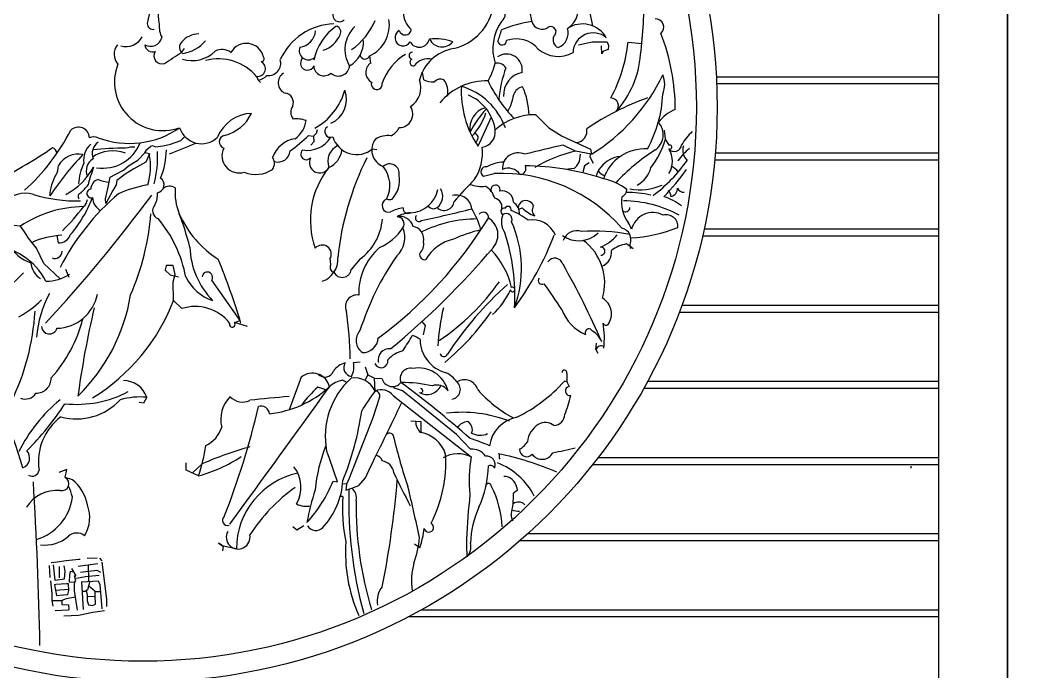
# Model space of a CAD drawing. Header units: metres. Extents: x -470123 to 52933, y -102805 to 420251.
# Drawn here: x 291 to 1765, y 762 to 1703 of the extents above; entities that cross this region are included whole.
import ezdxf

# ---------------------------------------------------------------- set-up
doc = ezdxf.new("R2010")
doc.units = ezdxf.units.M
for name, color, linetype in [('3', 3, 'Continuous'), ('4', 4, 'Continuous'), ('7', 7, 'Continuous'), ('BH', 3, 'Continuous')]:
    doc.layers.add(name, color=color, linetype=linetype)

msp = doc.modelspace()

# ---------------------------------------------------------------- linework, layer by layer
at = {"layer": '3'}
for p, q in [((1617.51, 1621.31), (1296.35, 1621.31)), ((1617.51, 1611.31), (1296.82, 1611.31)), ((1617.51, 1511.31), (1294.88, 1511.31)), ((1617.51, 1501.31), (1294.02, 1501.31)), ((1617.51, 1401.31), (1278.61, 1401.31)), ((1617.51, 1391.31), (1276.38, 1391.31)), ((1617.51, 1291.31), (1246.64, 1291.31)), ((1617.51, 1281.31), (1242.89, 1281.31)), ((1617.51, 1181.31), (1196.88, 1181.31)), ((1617.51, 1171.31), (1191.36, 1171.31)), ((1617.51, 1071.31), (1125.34, 1071.31)), ((1617.51, 1061.31), (1117.52, 1061.31)), ((1577.51, 1059.31), (1577.51, 1056.31)), ((1617.51, 961.31), (1023.65, 961.31)), ((1617.51, 951.31), (1012.36, 951.31)), ((1617.51, 841.31), (850.94, 841.31)), ((1617.51, 851.31), (869.55, 851.31))]:
    msp.add_line(p, q, dxfattribs=at)
at = {"layer": '4'}
msp.add_line((1717.51, 2827.44), (1717.51, 627.44), dxfattribs=at)
at = {"layer": '7'}
msp.add_lwpolyline([(1717.51, 2577.44), (1617.51, 2577.44), (1617.51, 627.44), (1717.51, 627.44)], close=True, dxfattribs=at)
for radius in [830, 800.02]:
    msp.add_circle((467.51, 1577.44), radius, dxfattribs=at)
at = {"layer": 'BH'}
for p, q in [((1188.68, 1669.93), (1190.95, 1698.87)), ((1096.98, 1667.98), (1116.98, 1672.12)), ((1116.98, 1672.12), (1138.68, 1672.37)), ((1138.68, 1672.37), (1140.63, 1667.01)), ((1140.63, 1667.01), (1140.14, 1661.16)), ((1168.89, 1671.82), (1188.68, 1669.93)), ((523.16, 1656.91), (527.92, 1662.69)), ((796.86, 1641.54), (795.48, 1651.91)), ((1131.12, 1654.58), (1130.39, 1666.27)), ((1133.07, 1658.23), (1131.12, 1654.58)), ((1136.97, 1659.94), (1133.07, 1658.23)), ((1140.14, 1661.16), (1136.97, 1659.94)), ((1035.51, 1566.85), (1054.55, 1547.82)), ((522.53, 1529.82), (528.27, 1535.28)), ((706.97, 1537.02), (714.34, 1535.85)), ((714.34, 1535.85), (718.6, 1540.11)), ((714.34, 1535.85), (714.79, 1527.79)), ((718.6, 1540.11), (720.17, 1545.71)), ((1054.55, 1547.82), (1073.6, 1536.11)), ((1073.6, 1536.11), (1114.62, 1517.08)), ((1222.74, 1531.31), (1221.67, 1544.64)), ((473.44, 1516.84), (479.12, 1521.3)), ((479.12, 1521.3), (481.55, 1522.52)), ((481.55, 1522.52), (485.61, 1520.49)), ((485.61, 1520.49), (496.97, 1521.71)), ((496.97, 1521.71), (507.52, 1524.55)), ((507.52, 1524.55), (522.53, 1529.82)), ((714.79, 1527.79), (710.09, 1522.86)), ((1092.64, 1514.15), (1075.06, 1522.93)), ((1228.07, 1522.78), (1222.74, 1531.31)), ((460.45, 1501.03), (470.19, 1511.98)), ((470.19, 1511.98), (473.44, 1516.84)), ((476.88, 1510.16), (470.19, 1511.98)), ((476.88, 1510.16), (471.81, 1498.19)), ((799.63, 1517.77), (805.85, 1516.39)), ((1116.08, 1509.76), (1092.64, 1514.15)), ((1098.51, 1499.2), (1100.12, 1509.77)), ((1113.92, 1505.4), (1114.78, 1510)), ((1118.75, 1496.21), (1113.92, 1505.4)), ((1114.62, 1517.08), (1116.08, 1509.76)), ((439.76, 1486.84), (446.66, 1492.92)), ((446.66, 1492.92), (460.45, 1501.03)), ((471.81, 1498.19), (454.37, 1488.46)), ((1077.41, 1487.99), (1091.38, 1489.78)), ((1091.38, 1489.78), (1094.83, 1492.99)), ((1094.83, 1492.99), (1098.51, 1499.2)), ((1105.87, 1492.99), (1104.03, 1485.87)), ((1112.77, 1497.13), (1105.87, 1492.99)), ((417.45, 1462.11), (420.29, 1476.71)), ((420.29, 1476.71), (428.4, 1480.76)), ((428.4, 1480.76), (439.76, 1486.84)), ((441.79, 1480.76), (430.02, 1471.84)), ((454.37, 1488.46), (441.79, 1480.76)), ((1104.03, 1485.87), (1103.32, 1482.83)), ((413.39, 1445.49), (417.45, 1462.11)), ((428.81, 1465.76), (424.34, 1457.24)), ((430.02, 1471.84), (428.81, 1465.76)), ((413.8, 1438.59), (413.39, 1445.49)), ((424.34, 1457.24), (413.8, 1438.59)), ((290.56, 1405.94), (275.32, 1407.11)), ((296.42, 1397.74), (290.56, 1405.94)), ((302.28, 1388.37), (296.42, 1397.74)), ((314, 1374.32), (302.28, 1388.37)), ((324.54, 1352.07), (314, 1374.32)), ((781.5, 1358.55), (768.84, 1343.09)), ((347.98, 1329.82), (324.54, 1352.07)), ((361.11, 1331.76), (356.08, 1343.26)), ((501.29, 1349), (499.85, 1342.54)), ((499.85, 1342.54), (507.04, 1335.35)), ((511.36, 1349), (501.29, 1349)), ((514.23, 1336.07), (511.36, 1349)), ((507.04, 1335.35), (519.26, 1332.48)), ((511.36, 1325.3), (514.23, 1336.07)), ((608.14, 1269.38), (567.08, 1327.75)), ((512, 1298.47), (511.36, 1325.3)), ((523.72, 1286.76), (512, 1298.47)), ((599.89, 1266.85), (608.14, 1269.38)), ((618.64, 1261), (599.89, 1266.85)), ((876.08, 1262.6), (871.11, 1268.03)), ((873.18, 1248.85), (876.08, 1262.6)), ((1122.33, 1227.77), (1123.02, 1236.65)), ((1122.33, 1227.77), (1125.07, 1222.3)), ((772.14, 1209.12), (781.42, 1209.74)), ((788.73, 1202.62), (792.79, 1191.12)), ((696.46, 1187.84), (678.94, 1140.71)), ((788.87, 1182.81), (792.79, 1191.12)), ((792.79, 1191.12), (802.27, 1186.38)), ((803.07, 1167.72), (802.27, 1186.38)), ((802.27, 1186.38), (813.09, 1185.84)), ((1080.24, 1180.79), (1076.76, 1181.94)), ((1080.24, 1192.94), (1080.24, 1180.79)), ((1080.24, 1180.79), (1083.71, 1174.42)), ((842.73, 1168.05), (829.99, 1172.1)), ((859.53, 1154.74), (842.73, 1168.05)), ((468.43, 1150.36), (461.96, 1151.17)), ((473.34, 1158.69), (468.43, 1150.36)), ((809.25, 1157.21), (799.97, 1128.78)), ((829.66, 1160.92), (942.22, 1072.54)), ((920.94, 1104.95), (859.53, 1154.74)), ((799.97, 1128.78), (777.09, 1071.3)), ((855.02, 1124.45), (869.24, 1123.83)), ((869.24, 1123.83), (869.24, 1107.77)), ((941.21, 1083.54), (920.94, 1104.95)), ((530.23, 1053.54), (530.23, 1064.14)), ((553.25, 1062.48), (539.15, 1049.34)), ((777.09, 1071.3), (765.34, 1040.4)), ((357.51, 1054.13), (346.18, 1050.09)), ((355.08, 1042.81), (357.51, 1054.13)), ((548.06, 1045.15), (530.23, 1053.54)), ((789.46, 1042.25), (796.88, 1058.94)), ((365.6, 1039.57), (355.08, 1042.81)), ((742.46, 1037.31), (748.64, 1036.69)), ((761.63, 1032.98), (756.28, 1033.54)), ((761.63, 1032.98), (761.01, 1024.33)), ((765.34, 1040.4), (761.63, 1032.98)), ((779.56, 1031.13), (789.46, 1042.25)), ((761.01, 1024.33), (769.67, 1027.42)), ((769.67, 1027.42), (779.56, 1031.13)), ((1008.41, 1024.22), (1003.19, 1020.17)), ((1007.83, 1028.27), (1008.41, 1024.22)), ((756.69, 1015.5), (752.79, 1015.27)), ((689.99, 966.65), (684.19, 971.72)), ((700.12, 973.16), (689.99, 966.65)), ((577.04, 947.78), (583.55, 943.44)), ((583.55, 943.44), (577.04, 947.78)), ((868.01, 941.34), (859.97, 946.28)), ((583.55, 943.44), (582.83, 936.93)), ((602.64, 939.69), (583.55, 943.44)), ((332.3, 915.77), (333.08, 898.28)), ((335.14, 919.89), (343.89, 921.17)), ((337.71, 916.8), (340.29, 894.68)), ((343.89, 921.17), (356.76, 922.72)), ((355.22, 907.28), (353.67, 915)), ((356.76, 922.72), (374.78, 925.03)), ((374.01, 914.74), (402.58, 918.34)), ((374.78, 925.03), (376.84, 924.77)), ((386.88, 926.32), (401.3, 926.83)), ((388.3, 916.54), (388.94, 893.39)), ((404.64, 926.06), (407.99, 922.2)), ((407.99, 920.4), (414.94, 867.15)), ((346.46, 914.23), (346.72, 897.76)), ((354.19, 896.22), (355.22, 907.28)), ((361.65, 901.88), (361.14, 891.85)), ((362.42, 906.77), (361.65, 901.88)), ((367.57, 906.12), (362.42, 906.77)), ((364.48, 911.4), (370.66, 900.85)), ((368.86, 900.59), (370.66, 900.85)), ((370.66, 894.16), (368.86, 900.59)), ((371.44, 897.51), (384.82, 899.56)), ((377.61, 905.99), (400.78, 908.82)), ((384.82, 899.56), (404.13, 901.62)), ((400.78, 908.82), (406.19, 905.99)), ((333.85, 893.65), (335.91, 875.38)), ((341.57, 888.24), (339.77, 887.73)), ((339.77, 887.73), (342.6, 872.29)), ((340.29, 894.68), (354.19, 896.22)), ((357.02, 889.27), (341.57, 888.24)), ((359.85, 889.27), (357.02, 889.27)), ((360.62, 879.75), (359.85, 889.27)), ((361.14, 891.85), (368.6, 891.59)), ((368.6, 891.59), (370.66, 894.16)), ((368.86, 887.99), (368.98, 891.58)), ((368.86, 879.75), (368.86, 887.99)), ((378.9, 892.1), (402.84, 893.65)), ((378.9, 892.1), (381.48, 852.23)), ((390.87, 892.87), (387.4, 880.53)), ((391.77, 884.13), (389.13, 886.7)), ((402.84, 893.65), (405.42, 888.24)), ((405.42, 888.24), (407.99, 853.26)), ((335.91, 875.38), (335.91, 865.35)), ((341.19, 880.01), (360.47, 881.58)), ((342.6, 872.29), (352.64, 873.07)), ((352.64, 873.07), (359.08, 873.84)), ((359.08, 873.84), (360.62, 879.75)), ((370.15, 869.98), (368.86, 879.75)), ((384.05, 878.21), (379.82, 877.94)), ((387.4, 880.53), (384.05, 878.21)), ((385.72, 879.37), (387.14, 873.32)), ((387.14, 873.32), (387.14, 864.58)), ((388.43, 870.75), (398.8, 871.16)), ((398.72, 877.95), (391.77, 884.13)), ((398.72, 877.95), (402.07, 877.95)), ((398.72, 873.07), (398.72, 877.95)), ((399.24, 859.95), (398.72, 873.07)), ((402.07, 877.95), (406.15, 878.25)), ((335.91, 865.35), (350.58, 865.09)), ((335.91, 865.35), (337.45, 856.86)), ((350.58, 865.09), (350.33, 859.43)), ((350.33, 859.43), (359.85, 858.92)), ((356.76, 867.66), (350.58, 865.09)), ((350.58, 865.09), (350.58, 865.09)), ((370.15, 869.98), (356.76, 867.66)), ((359.85, 858.92), (360.37, 852.23)), ((373.24, 851.2), (370.15, 869.98)), ((387.14, 864.58), (388.94, 858.66)), ((388.94, 858.66), (394.6, 857.89)), ((394.6, 857.89), (399.24, 859.95)), ((414.94, 867.15), (415.2, 856.6)), ((359.34, 851.2), (340.54, 850.17)), ((353.41, 842.97), (374.52, 843.74)), ((360.37, 852.23), (359.34, 851.2)), ((374.52, 843.74), (395.38, 848.11)), ((395.38, 848.11), (411.85, 850.43))]:
    msp.add_line(p, q, dxfattribs=at)
for centre, radius, start, end in [((-208594.93, 158722.78), 261527.73, 323.11, 323.11), ((545.35, 1689.72), 72.04, 130.41, 172.97), ((555.33, 1711.26), 65.74, 149.57, 192.04), ((878.35, 1715.89), 34.51, 135.27, 228.48), ((324.78, 1752.21), 867.81, 353.48, 359.47), ((936.1, 1688.68), 94.69, 7.89, 27.93), ((1064.53, 1719.13), 32.26, 300.9, 30.38), ((1572.3, 1808.24), 468.51, 189.24, 193.96), ((751.65, 1710.54), 9.43, 159.28, 316.2), ((898.33, 1737.43), 77.32, 283.64, 350.91), ((979.43, 1711.61), 11.84, 302.9, 62.83), ((482.31, 1698.62), 8.46, 180.58, 282.14), ((527.83, 1695.31), 36.86, 176.52, 207.68), ((747.18, 1609.03), 89.28, 92.31, 155.27), ((715.85, 1738.48), 94.14, 304.5, 337.91), ((774.44, 1696.55), 49.35, 295.23, 9.22), ((1042.02, 1662.21), 68.64, 144.9, 197.74), ((1057.73, 1516.77), 186.99, 98.56, 112.6), ((1044.34, 1705.26), 14.88, 193.93, 307.74), ((1102.98, 1658.22), 39.78, 30.05, 123.37), ((1208.57, 1693.38), 11.84, 310.23, 93.4), ((548.46, 1651.47), 32.16, 90.4, 140.26), ((690.83, 1690.72), 26.61, 277.83, 353.84), ((794.43, 1628.08), 81.82, 125.39, 167.57), ((716.72, 1697.26), 38.84, 287.44, 337.4), ((745.15, 1686.48), 8.51, 330.83, 77.13), ((804.33, 1661.16), 44.75, 132.63, 212.08), ((843.74, 1678.02), 11.77, 118.01, 329.1), ((846.68, 1690.96), 8.85, 196.78, 354.09), ((795.11, 1740.06), 197.36, 340.14, 345.13), ((1056.96, 1686.48), 7.84, 306.65, 116.6), ((1060.1, 1684.54), 22.1, 290.34, 18.21), ((1118.52, 1655.81), 29.25, 49.77, 178.35), ((932.71, 1573.54), 304.39, 0.17, 21.35), ((446.94, 1654.28), 21.04, 140.33, 222.54), ((442.81, 1692.68), 27.33, 254.68, 331.07), ((478.51, 1683.13), 17.39, 241.73, 343.48), ((481.84, 1669.19), 11.65, 186.79, 288.31), ((531.17, 1664.18), 10.82, 133.47, 235.34), ((518.27, 1705.76), 50.92, 277.62, 321.11), ((617.13, 1644.45), 25.48, 13.8, 151.13), ((745.38, 1672.73), 41.12, 300.77, 1.83), ((866.97, 1679.76), 15.27, 210.64, 346.08), ((890.84, 1609.93), 66.77, 68.32, 97.79), ((900, 1685.09), 20.31, 206.34, 319.77), ((986.87, 1673.72), 6.17, 186.48, 3.04), ((1007.01, 1633.91), 42.5, 40.95, 109.2), ((1072.45, 1674.91), 12.04, 153.98, 247.16), ((953.18, 1694.57), 216.9, 331.52, 353.98), ((495.13, 1651.82), 11.52, 146.75, 287.76), ((-168.86, 2686.06), 1240.17, 302.56, 303.92), ((538.77, 1691.73), 46.75, 252.78, 315.27), ((581.74, 1639.47), 21.68, 52.88, 116.74), ((706.93, 1659.52), 13.38, 158.8, 309), ((788.62, 1654.54), 7.34, 192.25, 339.07), ((886.26, 1587.61), 76.93, 120.36, 161.12), ((857.45, 1652.21), 5.25, 94.27, 258.09), ((926.67, 1601.92), 61.21, 99.51, 165.4), ((993.41, 1631.94), 22.55, 349.55, 125.72), ((1067.88, 1695.3), 44.19, 229.38, 298.98), ((1048.16, 1664.81), 139.27, 317.93, 355.44), ((496.61, 1614.01), 70.18, 158.22, 290.07), ((577.04, 1576.16), 71.39, 39.42, 105.34), ((633.26, 1633.47), 11.38, 261.49, 63.09), ((638.76, 1647.77), 4.16, 265.23, 41.6), ((648.85, 1641.38), 17.95, 263.17, 16.16), ((705.3, 1641.02), 9.91, 129.15, 338.52), ((729.35, 1637.91), 14.84, 182, 312.79), ((750.36, 1638.88), 16.13, 227.36, 354.69), ((805.94, 1628.13), 16.2, 124.11, 241.61), ((858.7, 1642.45), 5.18, 116.76, 282.58), ((879.55, 1623.88), 23.91, 75.96, 145.59), ((894.81, 1659.22), 83.77, 328.72, 347.65), ((978.96, 1624.84), 16.62, 36.58, 98.01), ((630.8, 1638.46), 21.8, 279.44, 316.9), ((679.51, 1613.04), 16.4, 121.52, 246.65), ((803.81, 1608.67), 70.39, 7.08, 16.16), ((1162.92, 1572.09), 181.75, 159.84, 174.76), ((1022.05, 1595.25), 33.24, 101.21, 183.2), ((973.42, 1741.22), 271.9, 301.65, 334.58), ((1185.64, 1610.61), 36.15, 337.36, 22.64), ((649.47, 1627.03), 18.15, 197.76, 229.66), ((805.67, 1611.11), 7.92, 159.48, 10.14), ((836.54, 1606.24), 32.83, 302.72, 19.77), ((885.08, 1636.9), 22.65, 239.73, 279.67), ((897.84, 1605.79), 12.54, 67.07, 135.53), ((964.22, 1528.22), 87.53, 88.57, 140.41), ((875.39, 1598.5), 33.2, 351.92, 34.58), ((1068.22, 1600.39), 140.49, 176.95, 214.18), ((900.35, 1515.12), 96.76, 19.7, 73.44), ((1150.79, 1703.61), 204.27, 205.49, 224.11), ((671.5, 1584.47), 13.6, 337.71, 83.63), ((673.5, 1626.06), 89.27, 298.37, 344.45), ((723.96, 1589), 37.89, 294.11, 20.27), ((913.14, 1535.68), 64.43, 8.22, 67.3), ((932.7, 1607.37), 71.73, 330.12, 350.86), ((1019.15, 1591), 16.4, 99.47, 162.32), ((919.86, 1563.52), 105.99, 1.59, 24.32), ((1042.74, 1603.43), 176.39, 330.81, 357.81), ((696.56, 1570.43), 15.32, 144.55, 219.7), ((838.15, 1567.69), 19.49, 270.67, 34.1), ((1337.92, 1204.32), 411.78, 110.05, 123.77), ((1143.28, 1579.58), 11.56, 315.64, 87.27), ((626.52, 1513.75), 55.13, 92.12, 158.15), ((571.43, 1593.96), 58.7, 284.11, 334.66), ((970.96, 1547.08), 30.93, 105.54, 189.49), ((1062.68, 1479.91), 137.08, 136, 153.08), ((886.73, 1592.54), 79.85, 315.09, 343.34), ((-2683.93, 3195.14), 4002.64, 335.28, 335.95), ((1034.04, 1481.59), 85.27, 89.02, 132.07), ((1258.86, 1520.44), 58.22, 111.95, 142.69), ((374.26, 1532.96), 15.92, 2.25, 134.1), ((688.92, 1515.67), 45.16, 71.36, 95.27), ((667.02, 1562.52), 36.57, 303.96, 353.63), ((738.56, 1542.41), 8.2, 118.96, 296.36), ((1193.75, 1537.82), 25.97, 302.91, 43.61), ((96.32, 1681.01), 299.8, 311.86, 332.89), ((396.61, 1516.58), 18.19, 69.24, 110.76), ((448.11, 1652.44), 127.11, 249.24, 304.82), ((552.32, 1558.15), 33.18, 197.64, 313.97), ((587.75, 1527.5), 9.75, 101.92, 249.6), ((574.75, 1667.02), 185.42, 304.68, 315.48), ((705.33, 1555.07), 39.72, 260.14, 328.35), ((776.45, 1544.83), 35.62, 195.91, 310.59), ((822.11, 1501.38), 35.35, 82.69, 121.25), ((810.02, 1564.81), 32.86, 300.32, 329.64), ((940.73, 1527.47), 14.06, 34.84, 63.82), ((942.54, 1534.72), 9.76, 307.29, 4.6), ((954.4, 1542.38), 22.64, 278.79, 6.36), ((1092.8, 1543.14), 16.6, 274.52, 12.1), ((1312.89, 1485.4), 76.7, 131.88, 150.37), ((-102.69, 2166.52), 782.47, 297.53, 304.19), ((334.53, 1510.7), 8.89, 3.31, 74.05), ((411.7, 1501.42), 29.89, 130.5, 188.55), ((414.53, 1510.34), 20.34, 125.08, 200.96), ((409.5, 1547.91), 58.33, 261.33, 338.24), ((454.57, 1475.73), 44.38, 88.17, 105.65), ((303.14, 2061.35), 587.14, 290.23, 294.24), ((694.36, 1490.76), 42, 99.47, 159.86), ((759.45, 1499.7), 24.68, 114.94, 201.53), ((823.69, 1515.94), 25.34, 141.8, 249.58), ((889.73, 1511.29), 68.69, 325.79, 7.29), ((1465.83, -252.34), 1817.77, 102.41, 104.22), ((1103.55, 1565.93), 124.11, 322.44, 343.81), ((1235.63, 1524.35), 10.63, 220.47, 354.4), ((1229.09, 1519.99), 2.97, 238.64, 109.94), ((1266.95, 1515.27), 19.18, 160.37, 228.41), ((677.29, 1222.06), 412.61, 135.91, 146.54), ((373.86, 1477.62), 32.31, 77.36, 150.9), ((423.53, 1464.59), 50.18, 68.16, 125.03), ((444.01, 971.5), 546.97, 90.15, 95.13), ((389.62, 1492.45), 89.04, 342.49, 11.48), ((334.13, 1505.48), 154.69, 345.53, 3.04), ((390.57, 1517.16), 110.89, 337.82, 359.55), ((606.78, 1507.57), 24.89, 154.31, 287.12), ((643.35, 1496.58), 14.44, 323.24, 36.76), ((662.63, 1516.05), 17.68, 253.38, 355.08), ((703.69, 1509.85), 7.98, 130.29, 319.75), ((723.24, 1497.86), 15.1, 153.05, 331.47), ((723.14, 1520.19), 32.43, 294.33, 352.85), ((1168.82, 1316.16), 421.94, 153.46, 174.04), ((1009.92, 1489.02), 22.79, 65.45, 183.09), ((1138.78, 1313.71), 205.68, 102.96, 120.61), ((1162.31, 1464.99), 41.91, 96.22, 141.37), ((1193.07, 1454.65), 62.86, 86.67, 161.68), ((1373, 1260.87), 303.92, 122.91, 136.91), ((1201.35, 1499.59), 31.7, 325.71, 34.29), ((1318.16, 1444.31), 95.49, 129.51, 144.03), ((315.29, 1494.42), 30.37, 331.54, 357.93), ((307.62, 1540.83), 101.61, 298.55, 330.83), ((458.25, 1461.43), 83.99, 154.96, 176.22), ((405.9, 1485.84), 20.1, 121.03, 203.19), ((690.53, 1385.06), 312.77, 160.14, 165.13), ((829.73, 1414.93), 120.1, 140.92, 199.92), ((824.26, 1482.04), 13.84, 347.44, 132.83), ((780.78, 1464.71), 43.77, 333.13, 38.89), ((963.61, 1484.33), 7.47, 83.44, 239.67), ((991.08, 1441.96), 56.46, 91.97, 118.12), ((995.67, 1468.53), 21.06, 34.71, 113.84), ((1013.1, 1488.65), 8.12, 269.23, 31.7), ((1016.54, 1114.88), 378.05, 71.99, 89.47), ((1150.15, 1471.72), 28.31, 136.65, 167.65), ((1161.87, 1501.52), 41.62, 299.24, 344.3), ((1073.14, 1627.3), 220.81, 306.71, 325.09), ((1217.14, 1465.27), 30.78, 38.11, 60.8), ((394.64, 1447.98), 61.61, 148.74, 178.55), ((486.54, 1465.73), 11.69, 279.98, 54.95), ((630.58, 1524.54), 43.96, 247.98, 303.62), ((798.68, 1471.83), 39.74, 317.39, 10.44), ((822.05, 2039.23), 578.01, 283.79, 285.39), ((985.52, 1250.43), 231.73, 41.14, 92.49), ((1141.58, 1497.99), 20.33, 217.59, 251.18), ((995.59, 1667.36), 314.08, 315.8, 325.09), ((73.09, 1737.48), 416.38, 317.02, 319.19), ((407.63, 1458.89), 15.34, 108.19, 178.56), ((423.16, 1520.08), 50.86, 246.45, 265.16), ((515.75, 1255.19), 214.46, 101.08, 112.88), ((506.33, 1449.09), 14.57, 56.6, 131.02), ((592.17, 1454.22), 78.14, 174.84, 202.93), ((880.28, 1449.25), 20.64, 307.07, 31.23), ((1269.68, 1144.24), 460.75, 134.54, 139.83), ((957.81, 1515.09), 51.9, 250.12, 275.44), ((948.33, 1438.6), 28.7, 15.11, 59.88), ((977.25, 1458.6), 6.65, 341.48, 202.36), ((1116.11, 1393.37), 82.87, 52.15, 77.96), ((1186.35, 1535.5), 77.06, 258.91, 294.2), ((1227.97, 1460.74), 12.37, 282.92, 0.95), ((1248.66, 1463.77), 8.79, 198.78, 278.39), ((297.59, 1411.64), 41.65, 73.66, 139.43), ((374.66, 1674.51), 232.28, 253.66, 270.65), ((-1283.58, 2758.04), 2195.59, 317.18, 323.46), ((655.11, 1189.73), 344.69, 130.26, 153), ((220.37, 1514.26), 186.84, 319.61, 338.94), ((378.87, 1448.82), 4.92, 103.96, 222.62), ((392.85, 1453.06), 6.24, 95.09, 287.55), ((417.39, 1448.31), 22.69, 183.05, 241.16), ((456.38, 1451.53), 32.3, 332.58, 4.78), ((824.38, 1454.53), 10.24, 244.71, 290.28), ((852.79, 1467.17), 41.94, 272.39, 348.49), ((920.59, 1428.1), 22.66, 7.48, 103.54), ((974.23, 1433.86), 12.36, 335.26, 81.58), ((986.85, 1440.44), 16.38, 359.51, 101.58), ((1209.93, 1440.3), 50.56, 170.79, 216.48), ((1155.61, 1458.86), 11.35, 292.86, 359.72), ((1164.67, 1282.1), 172.62, 77.62, 89.5), ((1194.15, 1366.43), 86.18, 52.83, 72.01), ((1219.87, 1449.01), 10.87, 358.29, 49), ((383.25, 1267.18), 166.87, 90.44, 123.74), ((89.18, 1661.18), 370.56, 315.02, 322.2), ((368.12, 1448), 19.66, 314.75, 349.05), ((493.56, 1428.15), 12.03, 135.03, 251.47), ((822.93, 1435.74), 9.69, 108.67, 286.06), ((851.78, 1375.95), 56.86, 98.33, 117.41), ((850.83, 1431.57), 7.31, 175.02, 300.47), ((617.17, 2681.09), 1291.82, 281.29, 284.61), ((887.47, 1439.74), 8.72, 210.99, 307.07), ((902.98, 1443.4), 14.75, 225.99, 352.45), ((825.57, 1362.26), 136.14, 16.35, 30.35), ((990.15, 1426.92), 5.03, 78.56, 240.3), ((995.35, 1429.7), 4.71, 343.52, 152.91), ((993.26, 1424.54), 18.65, 354.32, 57.69), ((1021.35, 1431.5), 11.39, 18.42, 173.86), ((1008.08, 1447.24), 16.97, 279.66, 297.66), ((1051.91, 1468.29), 50.94, 225.1, 249.28), ((1041.76, 1428.92), 11.42, 147.26, 226.43), ((1032.16, 1435.1), 0, 215.33, 26.57), ((1165.23, 1432.84), 6.3, 225.12, 358.61), ((1159.83, 1267.17), 175.46, 61.8, 89.18), ((108.31, 1454.34), 372.14, 336.62, 355.29), ((348.28, 1298.33), 184.48, 10.65, 39.93), ((95.95, 1262.74), 453.79, 14.42, 20.79), ((654.89, 1482.38), 146.88, 203.52, 237.73), ((735.08, 1422.5), 79.02, 305.98, 355.41), ((442.8, 1739.62), 615.24, 306.4, 328.44), ((860.11, 1369.95), 55.6, 95.75, 117), ((839.13, 1400.36), 19.59, 15.54, 102.57), ((834.88, 1409.28), 10.2, 325.03, 90.04), ((866.4, 1417.46), 4.92, 130.25, 319.79), ((951.15, 1232.23), 184, 90.18, 116.08), ((959.59, 1418.61), 7.51, 352.08, 144.59), ((952.55, 1393.36), 28.2, 319.81, 59.13), ((1015.23, 1412.39), 29.38, 159.76, 212.93), ((992.76, 1415.74), 8.51, 334.69, 126.77), ((961.29, 1331.58), 104.19, 52.73, 68.27), ((1204.72, 1393.68), 31.81, 62.11, 165.65), ((1223.75, 1405), 17.3, 356.29, 103.84), ((780.33, 1444.09), 74.9, 293.03, 327.13), ((810.2, 1389.34), 35.92, 312.34, 23.11), ((854.42, 1386.92), 19.03, 348.3, 79.12), ((851.25, 1345), 163.6, 339.65, 24.21), ((1030.69, 1379.13), 35.91, 22.32, 100.1), ((1155.81, 1386.13), 17.28, 337.3, 75.86), ((1144.71, 1391.56), 30.85, 18.92, 37.26), ((1159.15, 1613.2), 224.76, 273.5, 291.36), ((357.59, 1269.37), 123.61, 93.29, 113.99), ((428.51, 1400.09), 85.26, 185.32, 192.37), ((346.34, 1399.2), 17.41, 266.34, 339.77), ((929.68, 1327.42), 61.14, 102.5, 150.4), ((1005.91, 1188.64), 217.7, 103.2, 114.26), ((724.68, 1306.84), 280.58, 356.17, 18.62), ((647.13, 1551.87), 444.27, 323.58, 339.01), ((1097.56, 1424.96), 40.15, 233.84, 314.18), ((1094.82, 1378.04), 21.17, 71.37, 159.72), ((1120.39, 1132.09), 266.67, 79, 94.04), ((1108.51, 1428.45), 56.65, 290.96, 321.87), ((245.01, 1284.87), 92.16, 26.65, 88.56), ((322.77, 1404.24), 54.1, 205.66, 251.69), ((652.01, 1379.64), 116.63, 181.91, 224.1), ((726.84, 1365.58), 13.1, 327.58, 139.95), ((868.29, 1308.56), 88.74, 131.37, 181.5), ((89.2, 2122.79), 1158.44, 309.47, 319.81), ((856.97, 1379.31), 16.52, 311.19, 13.15), ((890.4, 1292.96), 112.57, 12.41, 44.26), ((1058.38, 1323.75), 76.67, 343.49, 53.45), ((1129.54, 1369.79), 5.81, 268.19, 97.54), ((1175.45, 1329.79), 51.19, 100.2, 126.54), ((1129.7, 1317.74), 72.41, 50.03, 59.57), ((1033.49, 1354.3), 140.54, 7.7, 10.31), ((340.4, 1369.62), 10.51, 247.06, 0.28), ((-378, 967.59), 1031.29, 16.8, 22.26), ((716.48, 1357.39), 32.77, 288.08, 4.5), ((898.35, 1373.16), 161.11, 185.2, 188.41), ((1168.58, 1131.37), 406.49, 145.3, 162.29), ((874.96, 1364.85), 7.39, 164.12, 282.23), ((1062.99, 1347.24), 12.33, 17.14, 143.95), ((1123.1, 1368.53), 22, 291.3, 6.24), ((334.29, 1354.62), 28.57, 183.49, 239.41), ((745.02, 1346.08), 7, 149.84, 259.48), ((755.68, 1345.15), 13.32, 206.48, 351.14), ((29.01, 757.41), 1202.43, 23.59, 29.57), ((-606.7, 2271.46), 1297.78, 303.9, 314.02), ((326.34, 1392.71), 66.51, 270.89, 302.1), ((590.83, 1363.18), 68.53, 206.66, 250.77), ((560.68, 1331.98), 7.67, 326.54, 176.61), ((1044.47, 1327.32), 5.5, 138.77, 304.53), ((704.56, 1523.66), 341.59, 304.07, 324.57), ((1334.27, 940.67), 510.34, 131.7, 146.68), ((899.25, 1358.6), 109.09, 312.55, 335.74), ((1001.92, 1314.3), 3.26, 189.25, 119.11), ((122.76, 663.52), 1135.75, 33.21, 35.48), ((220.29, 1399.6), 142.1, 298.56, 315.15), ((467.16, 1234.49), 153.56, 151.08, 175.89), ((341.94, 1319.5), 61.12, 271.27, 348.75), ((188.07, 1349.9), 265.37, 314.39, 350.62), ((245.36, 1401.71), 285.93, 301.51, 338.84), ((776.82, 1290.07), 16.4, 80.31, 204.51), ((1118.29, 1279.15), 26.55, 324.99, 59.21), ((-28.8, 1302.56), 341.01, 333.66, 356.71), ((1631.03, 994.42), 1268.2, 166.63, 172.48), ((543.31, 1227.07), 62.82, 37.92, 108.17), ((219.3, 1206.84), 547.95, 0.79, 8.02), ((1215.63, 1215.04), 322.15, 166.89, 176.84), ((1132.6, 1307.85), 63.63, 200.42, 246.68), ((188.48, 1320.12), 198.14, 317.71, 346.03), ((676.76, 1485.37), 357.61, 309.42, 325.38), ((332.36, 1261.43), 11.35, 183.56, 344.43), ((596.73, 1264.16), 4.16, 158.52, 40.39), ((797.07, 1240.64), 21.29, 137.61, 235.08), ((1112.27, 1251.96), 5.48, 21.26, 207.6), ((1103.37, 1227.87), 29.61, 21.14, 61.74), ((1136.95, 1266.94), 4.33, 196.28, 315.67), ((1013.16, 1244.6), 121.49, 352.85, 10.01), ((785.04, 1246.08), 22.89, 269.61, 355.77), ((-2760.13, 3451.35), 4235.52, 328.3, 328.66), ((844.73, 1211.55), 38.66, 52.79, 71.1), ((918.16, 1242.62), 50.05, 180.31, 255.79), ((823.36, 1212.72), 15.92, 82.09, 193.32), ((851.09, 1188.4), 38.06, 101.51, 140.38), ((1130.07, 1224.44), 8.42, 62.39, 156.72), ((-498.7, 824.24), 826.15, 16.35, 28.89), ((812.08, 1211.19), 9.81, 201.43, 8.69), ((902.59, 1222.93), 5.57, 188.73, 339.42), ((730.65, 1200.83), 13.07, 221, 341.85), ((769.39, 1177.09), 32.86, 107.02, 143.21), ((771.11, 1201.76), 13.19, 149.25, 261.01), ((742.06, 1203.25), 30.65, 331.71, 11.05), ((854.16, 1185.89), 14.75, 77.86, 203.3), ((865.55, 1156.54), 44.55, 14.58, 100.72), ((1076.9, 1194.33), 3.62, 337.44, 183.65), ((313.09, 1186.51), 21.97, 269.22, 0.74), ((439.57, 1146.97), 35.75, 19.15, 90.43), ((712.54, 1168.51), 25.14, 11.92, 129.74), ((843.66, 1102.57), 112.53, 131.95, 190.95), ((760.9, 1149.82), 33.69, 98.26, 134.86), ((749.28, 1164.93), 19.45, 49.85, 69.59), ((773.52, 1154.14), 32.52, 24.67, 99), ((828.3, 1189.84), 15.72, 194.72, 321.52), ((-60.85, -33.58), 1511.8, 48.52, 53.4), ((841.67, 987.97), 192.09, 76.81, 90.32), ((883.68, 1152.19), 47.42, 37.09, 62.1), ((912.13, 1170.04), 14.27, 277.46, 48.87), ((932.44, 1163.96), 20.06, 16.88, 123), ((911.59, 1328.84), 221.04, 295.81, 318.35), ((371.65, 1309.17), 160.71, 264.05, 297.71), ((-22452.86, 17861.09), 28570, 323.77, 324.26), ((633.55, 1288.58), 154.68, 276.29, 312.04), ((863.49, 1020.05), 209.75, 133.02, 142.6), ((701.81, 1107.76), 68.22, 63.97, 74.19), ((1252.46, 843.97), 553.86, 144.23, 147.78), ((812.03, 1147.38), 22.22, 37.52, 113.8), ((803.17, 1160.7), 7.02, 330.15, 90.82), ((878.24, 1185.04), 22.28, 240.87, 334.68), ((869.02, 1168.25), 3.12, 238.82, 93.09), ((892.68, 1157.25), 19.14, 33.29, 112.02), ((1090.74, 1291.19), 184.63, 221.11, 241.29), ((1084.94, 1167.77), 6.76, 100.48, 279.26), ((493.05, 978.16), 228.89, 129.34, 153.52), ((297.56, 1174.03), 17.95, 246.93, 328.1), ((372.06, 1211.88), 84.47, 254.24, 317.83), ((463.96, 1047.29), 111.8, 85.19, 105.19), ((625.55, 1126.88), 45.5, 134.07, 194.62), ((611.58, 1175.79), 24, 222.54, 296.24), ((744.83, 149.82), 1011.91, 93.74, 96.96), ((903.64, 1204.36), 187.45, 337.92, 346.66), ((-18.89, 1396.2), 448.03, 315.36, 326.56), ((-446.33, 1394.71), 1109.27, 338.4, 347.01), ((638.23, 1133.69), 12.3, 5.32, 107.34), ((359.45, 1199.89), 428.75, 337.89, 351.87), ((-4391.87, 3641.53), 5795.94, 333.54, 334.54), ((928.78, 947.98), 188.98, 68.71, 96.78), ((397.79, 1065.54), 81.24, 126.81, 188.67), ((881.94, 1123.38), 20.13, 178.7, 230.88), ((938.54, 1104.1), 19.58, 94.77, 146.42), ((930.86, 1112.18), 12.94, 336.26, 62.12), ((1017.91, 1080.76), 50.11, 101.6, 170.83), ((1049.25, 1103.48), 18.89, 48.76, 122.45), ((1060.46, 1134.54), 16.89, 274.21, 357.83), ((539.54, 1128.57), 44, 295.57, 342.57), ((824.13, 1100.68), 6.17, 355.24, 140.88), ((861.39, 1062.65), 45.79, 17.27, 80.12), ((955.02, 1129.8), 25.93, 241.66, 294.76), ((1056.85, 1090.92), 33.58, 121.9, 173.82), ((1494.8, 1254.48), 682.2, 193.07, 199.24), ((878.19, 886.51), 221.46, 65.95, 73.65), ((998.59, 1109.14), 28.85, 297.44, 329.58), ((288.58, 1071.11), 15.3, 290.9, 42.3), ((319.98, 1122.84), 240.95, 341.19, 351.9), ((765.34, 577.74), 529.1, 105.7, 113.63), ((959.14, 1000.26), 243.91, 158.66, 174.19), ((-526.38, 618.6), 1341.82, 18.15, 20.17), ((922.93, 1035.1), 42.12, 62.73, 120.74), ((944.05, 1061.46), 22.26, 33.34, 97.33), ((896.22, 659.69), 426.03, 66.55, 78.5), ((991.24, 1073.46), 8.9, 158, 209.59), ((1022.38, 1083.35), 10.5, 179, 319.92), ((1044.67, 1086.27), 17.23, 214.18, 332.55), ((659.34, 2878.95), 1844.65, 282.54, 283.58), ((489.13, 1258.34), 221.19, 285.45, 303.07), ((802.19, 1063.21), 11.95, 17.45, 77.47), ((810.17, 1046.79), 20.3, 7.66, 80.3), ((711.47, 1065.19), 193.96, 332.87, 3.27), ((1119.66, 1039.26), 180.53, 169.38, 186.71), ((963.93, 1060.89), 12.87, 339.27, 95.72), ((943.91, 970.22), 100.36, 27.02, 68.91), ((307.52, 1054.87), 10.08, 238.47, 351.05), ((714.93, 939.16), 112.29, 102.02, 179.73), ((647.55, 1028.49), 48.54, 330.53, 37.95), ((3387.46, 2282.76), 2839.03, 205.75, 206.82), ((800.07, 1067.09), 167.38, 336.34, 357.41), ((970.17, 1054.01), 6.24, 21.85, 117.65), ((-5149.21, 699.96), 5468.8, 1.05, 3.53), ((350.63, 1033.82), 10.03, 253.59, 63.64), ((324.99, 990.43), 63.75, 11.53, 50.43), ((558.81, 1112.42), 198.41, 317.34, 337.76), ((648.15, 1044.74), 108.71, 316.97, 356.73), ((-514.9, 1151.18), 1354.87, 348.67, 355.25), ((967.14, 1030.08), 4.19, 359.08, 193.78), ((989.07, 1025.52), 18.96, 8.34, 89.33), ((344.25, 970.58), 53.75, 86.22, 146.88), ((303.2, 1000.9), 63.87, 12.3, 27.28), ((830.65, 825.99), 247.8, 125.2, 147.31), ((1081.93, 908.57), 383.54, 162.34, 169.57), ((1364.79, 1006.93), 599.75, 178.19, 195.55), ((757.45, 1013.13), 18.8, 348.3, 49.46), ((-2429.3, 246.33), 3372.25, 12.15, 13.43), ((1664.55, 930.08), 729.52, 173.07, 178.13), ((844.54, 964.77), 142.59, 2.72, 27.23), ((896.23, 1016.75), 107.02, 345.24, 1.83), ((293.44, 1023.25), 72.69, 286.19, 353.08), ((339.43, 985.12), 51.3, 329, 20.61), ((704.24, 1032.97), 31.82, 243.04, 280.18), ((989.85, 998.01), 233.82, 175.71, 191.85), ((1281.12, 1000.91), 505.33, 179.05, 197.1), ((1010.29, 995.17), 12.27, 42, 129.03), ((1072.61, 944.6), 131.44, 155.11, 178.6), ((1014.8, 988.53), 15.11, 176.36, 212.91), ((1010.66, 1016.05), 21.96, 244.66, 273.2), ((589.73, 980.85), 7.25, 130.23, 289.29), ((880.88, 970.71), 6.83, 191.66, 62.04), ((372.15, 944.43), 18.17, 51.72, 132.22), ((605.28, 956.61), 17.13, 151.43, 10.82), ((717.42, 980.23), 14.05, 210.82, 316.51), ((716.16, 989.54), 159.32, 342.39, 352.71), ((326.75, 995.02), 49.79, 261.59, 311.79), ((981.46, 933.69), 221.05, 175.77, 204.03), ((713.86, 970.04), 154.16, 340.7, 354.84), ((1065.63, 945.16), 130.5, 176.17, 187.52), ((919.56, 942.77), 22.23, 318.66, 13.12), ((945.26, 893.86), 89.53, 163.63, 189.21), ((837.95, 864.7), 31.77, 140.07, 191.22)]:
    msp.add_arc(centre, radius, start, end, dxfattribs=at)

doc.saveas('drawing.dxf')
